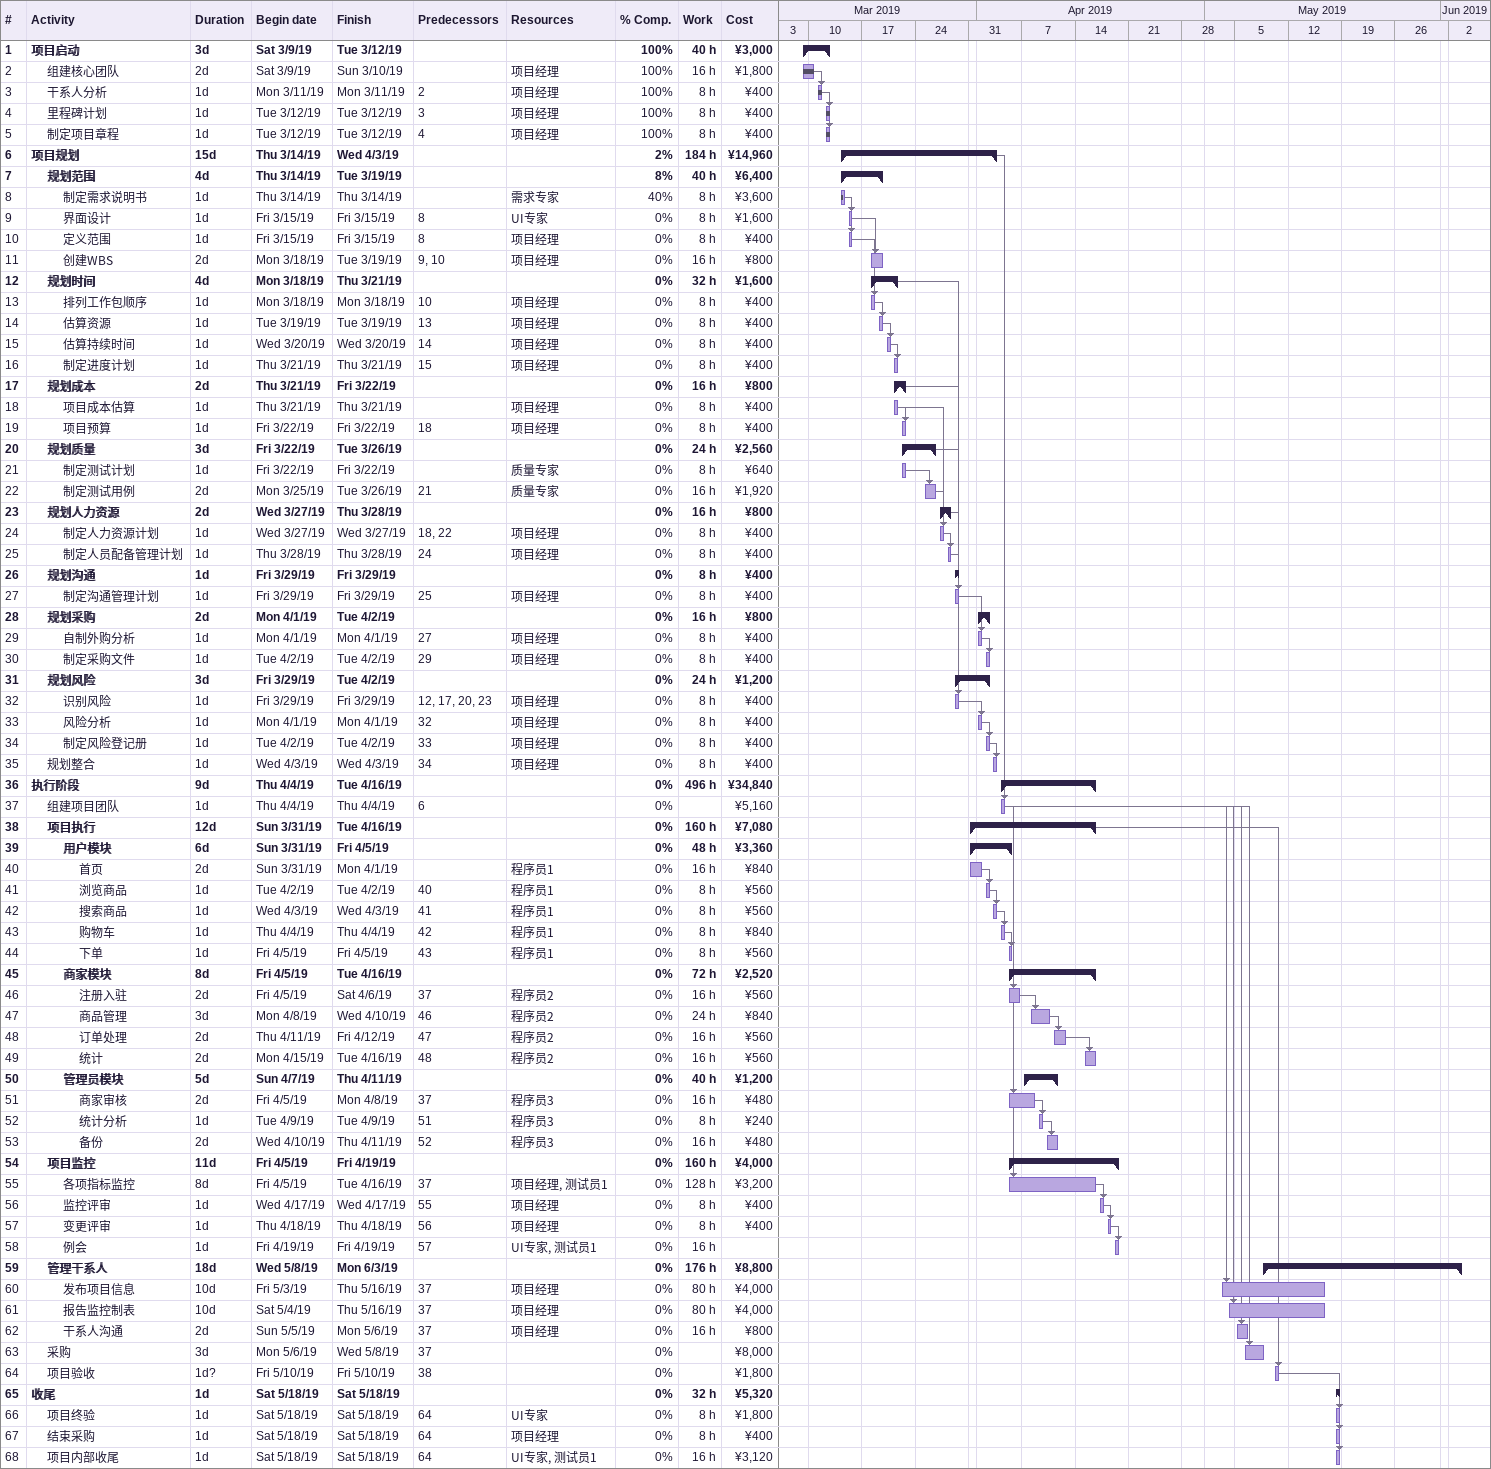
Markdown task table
| ID | Level | Task | Duration | Start | Finish | Predecessors | Resources | % complete | Work (h) | Cost (¥) |
|---|---|---|---|---|---|---|---|---|---|---|
| 1 | 1 | **项目启动** | 3d | 2019-03-09 | 2019-03-12 |  |  | 100 | 40 | 3000 |
| 2 | 2 | 组建核心团队 | 2d | 2019-03-09 | 2019-03-10 |  | 项目经理 | 100 | 16 | 1800 |
| 3 | 2 | 干系人分析 | 1d | 2019-03-11 | 2019-03-11 | 2 | 项目经理 | 100 | 8 | 400 |
| 4 | 2 | 里程碑计划 | 1d | 2019-03-12 | 2019-03-12 | 3 | 项目经理 | 100 | 8 | 400 |
| 5 | 2 | 制定项目章程 | 1d | 2019-03-12 | 2019-03-12 | 4 | 项目经理 | 100 | 8 | 400 |
| 6 | 1 | **项目规划** | 15d | 2019-03-14 | 2019-04-03 |  |  | 2 | 184 | 14960 |
| 7 | 2 | **规划范围** | 4d | 2019-03-14 | 2019-03-19 |  |  | 8 | 40 | 6400 |
| 8 | 3 | 制定需求说明书 | 1d | 2019-03-14 | 2019-03-14 |  | 需求专家 | 40 | 8 | 3600 |
| 9 | 3 | 界面设计 | 1d | 2019-03-15 | 2019-03-15 | 8 | UI专家 | 0 | 8 | 1600 |
| 10 | 3 | 定义范围 | 1d | 2019-03-15 | 2019-03-15 | 8 | 项目经理 | 0 | 8 | 400 |
| 11 | 3 | 创建WBS | 2d | 2019-03-18 | 2019-03-19 | 9, 10 | 项目经理 | 0 | 16 | 800 |
| 12 | 2 | **规划时间** | 4d | 2019-03-18 | 2019-03-21 |  |  | 0 | 32 | 1600 |
| 13 | 3 | 排列工作包顺序 | 1d | 2019-03-18 | 2019-03-18 | 10 | 项目经理 | 0 | 8 | 400 |
| 14 | 3 | 估算资源 | 1d | 2019-03-19 | 2019-03-19 | 13 | 项目经理 | 0 | 8 | 400 |
| 15 | 3 | 估算持续时间 | 1d | 2019-03-20 | 2019-03-20 | 14 | 项目经理 | 0 | 8 | 400 |
| 16 | 3 | 制定进度计划 | 1d | 2019-03-21 | 2019-03-21 | 15 | 项目经理 | 0 | 8 | 400 |
| 17 | 2 | **规划成本** | 2d | 2019-03-21 | 2019-03-22 |  |  | 0 | 16 | 800 |
| 18 | 3 | 项目成本估算 | 1d | 2019-03-21 | 2019-03-21 |  | 项目经理 | 0 | 8 | 400 |
| 19 | 3 | 项目预算 | 1d | 2019-03-22 | 2019-03-22 | 18 | 项目经理 | 0 | 8 | 400 |
| 20 | 2 | **规划质量** | 3d | 2019-03-22 | 2019-03-26 |  |  | 0 | 24 | 2560 |
| 21 | 3 | 制定测试计划 | 1d | 2019-03-22 | 2019-03-22 |  | 质量专家 | 0 | 8 | 640 |
| 22 | 3 | 制定测试用例 | 2d | 2019-03-25 | 2019-03-26 | 21 | 质量专家 | 0 | 16 | 1920 |
| 23 | 2 | **规划人力资源** | 2d | 2019-03-27 | 2019-03-28 |  |  | 0 | 16 | 800 |
| 24 | 3 | 制定人力资源计划 | 1d | 2019-03-27 | 2019-03-27 | 18, 22 | 项目经理 | 0 | 8 | 400 |
| 25 | 3 | 制定人员配备管理计划 | 1d | 2019-03-28 | 2019-03-28 | 24 | 项目经理 | 0 | 8 | 400 |
| 26 | 2 | **规划沟通** | 1d | 2019-03-29 | 2019-03-29 |  |  | 0 | 8 | 400 |
| 27 | 3 | 制定沟通管理计划 | 1d | 2019-03-29 | 2019-03-29 | 25 | 项目经理 | 0 | 8 | 400 |
| 28 | 2 | **规划采购** | 2d | 2019-04-01 | 2019-04-02 |  |  | 0 | 16 | 800 |
| 29 | 3 | 自制外购分析 | 1d | 2019-04-01 | 2019-04-01 | 27 | 项目经理 | 0 | 8 | 400 |
| 30 | 3 | 制定采购文件 | 1d | 2019-04-02 | 2019-04-02 | 29 | 项目经理 | 0 | 8 | 400 |
| 31 | 2 | **规划风险** | 3d | 2019-03-29 | 2019-04-02 |  |  | 0 | 24 | 1200 |
| 32 | 3 | 识别风险 | 1d | 2019-03-29 | 2019-03-29 | 12, 17, 20, 23 | 项目经理 | 0 | 8 | 400 |
| 33 | 3 | 风险分析 | 1d | 2019-04-01 | 2019-04-01 | 32 | 项目经理 | 0 | 8 | 400 |
| 34 | 3 | 制定风险登记册 | 1d | 2019-04-02 | 2019-04-02 | 33 | 项目经理 | 0 | 8 | 400 |
| 35 | 2 | 规划整合 | 1d | 2019-04-03 | 2019-04-03 | 34 | 项目经理 | 0 | 8 | 400 |
| 36 | 1 | **执行阶段** | 9d | 2019-04-04 | 2019-04-16 |  |  | 0 | 496 | 34840 |
| 37 | 2 | 组建项目团队 | 1d | 2019-04-04 | 2019-04-04 | 6 |  | 0 |  | 5160 |
| 38 | 2 | **项目执行** | 12d | 2019-03-31 | 2019-04-16 |  |  | 0 | 160 | 7080 |
| 39 | 3 | **用户模块** | 6d | 2019-03-31 | 2019-04-05 |  |  | 0 | 48 | 3360 |
| 40 | 4 | 首页 | 2d | 2019-03-31 | 2019-04-01 |  | 程序员1 | 0 | 16 | 840 |
| 41 | 4 | 浏览商品 | 1d | 2019-04-02 | 2019-04-02 | 40 | 程序员1 | 0 | 8 | 560 |
| 42 | 4 | 搜索商品 | 1d | 2019-04-03 | 2019-04-03 | 41 | 程序员1 | 0 | 8 | 560 |
| 43 | 4 | 购物车 | 1d | 2019-04-04 | 2019-04-04 | 42 | 程序员1 | 0 | 8 | 840 |
| 44 | 4 | 下单 | 1d | 2019-04-05 | 2019-04-05 | 43 | 程序员1 | 0 | 8 | 560 |
| 45 | 3 | **商家模块** | 8d | 2019-04-05 | 2019-04-16 |  |  | 0 | 72 | 2520 |
| 46 | 4 | 注册入驻 | 2d | 2019-04-05 | 2019-04-06 | 37 | 程序员2 | 0 | 16 | 560 |
| 47 | 4 | 商品管理 | 3d | 2019-04-08 | 2019-04-10 | 46 | 程序员2 | 0 | 24 | 840 |
| 48 | 4 | 订单处理 | 2d | 2019-04-11 | 2019-04-12 | 47 | 程序员2 | 0 | 16 | 560 |
| 49 | 4 | 统计 | 2d | 2019-04-15 | 2019-04-16 | 48 | 程序员2 | 0 | 16 | 560 |
| 50 | 3 | **管理员模块** | 5d | 2019-04-07 | 2019-04-11 |  |  | 0 | 40 | 1200 |
| 51 | 4 | 商家审核 | 2d | 2019-04-05 | 2019-04-08 | 37 | 程序员3 | 0 | 16 | 480 |
| 52 | 4 | 统计分析 | 1d | 2019-04-09 | 2019-04-09 | 51 | 程序员3 | 0 | 8 | 240 |
| 53 | 4 | 备份 | 2d | 2019-04-10 | 2019-04-11 | 52 | 程序员3 | 0 | 16 | 480 |
| 54 | 2 | **项目监控** | 11d | 2019-04-05 | 2019-04-19 |  |  | 0 | 160 | 4000 |
| 55 | 3 | 各项指标监控 | 8d | 2019-04-05 | 2019-04-16 | 37 | 项目经理, 测试员1 | 0 | 128 | 3200 |
| 56 | 3 | 监控评审 | 1d | 2019-04-17 | 2019-04-17 | 55 | 项目经理 | 0 | 8 | 400 |
| 57 | 3 | 变更评审 | 1d | 2019-04-18 | 2019-04-18 | 56 | 项目经理 | 0 | 8 | 400 |
| 58 | 3 | 例会 | 1d | 2019-04-19 | 2019-04-19 | 57 | UI专家, 测试员1 | 0 | 16 |  |
| 59 | 2 | **管理干系人** | 18d | 2019-05-08 | 2019-06-03 |  |  | 0 | 176 | 8800 |
| 60 | 3 | 发布项目信息 | 10d | 2019-05-03 | 2019-05-16 | 37 | 项目经理 | 0 | 80 | 4000 |
| 61 | 3 | 报告监控制表 | 10d | 2019-05-04 | 2019-05-16 | 37 | 项目经理 | 0 | 80 | 4000 |
| 62 | 3 | 干系人沟通 | 2d | 2019-05-05 | 2019-05-06 | 37 | 项目经理 | 0 | 16 | 800 |
| 63 | 2 | 采购 | 3d | 2019-05-06 | 2019-05-08 | 37 |  | 0 |  | 8000 |
| 64 | 2 | 项目验收 | 1d? | 2019-05-10 | 2019-05-10 | 38 |  | 0 |  | 1800 |
| 65 | 1 | **收尾** | 1d | 2019-05-18 | 2019-05-18 |  |  | 0 | 32 | 5320 |
| 66 | 2 | 项目终验 | 1d | 2019-05-18 | 2019-05-18 | 64 | UI专家 | 0 | 8 | 1800 |
| 67 | 2 | 结束采购 | 1d | 2019-05-18 | 2019-05-18 | 64 | 项目经理 | 0 | 8 | 400 |
| 68 | 2 | 项目内部收尾 | 1d | 2019-05-18 | 2019-05-18 | 64 | UI专家, 测试员1 | 0 | 16 | 3120 |
